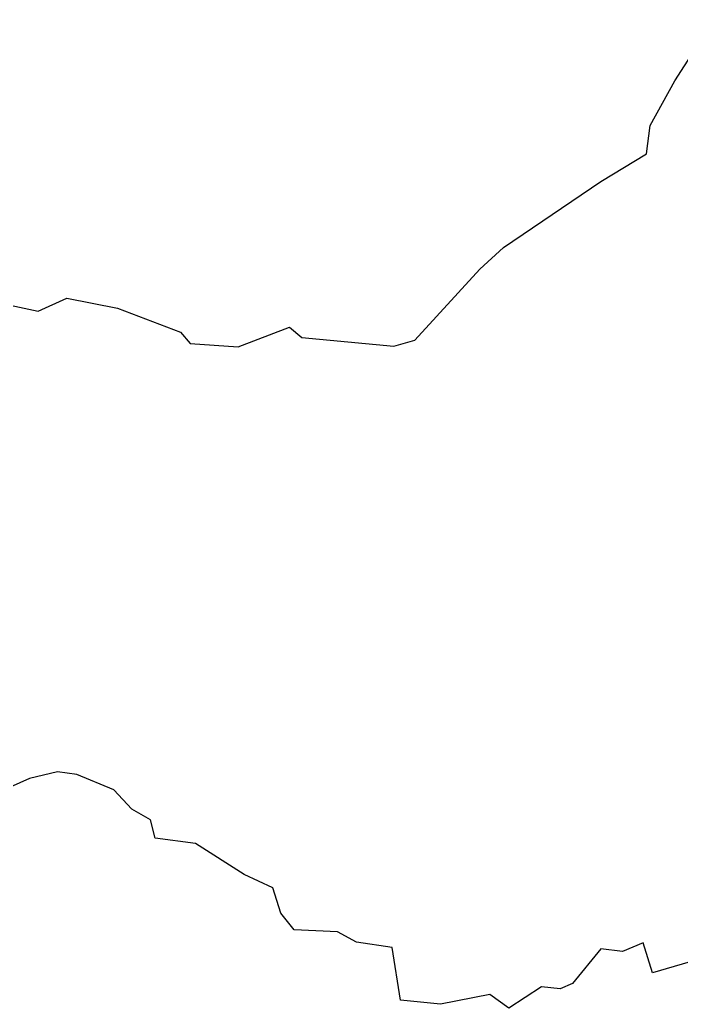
# Model space of a CAD drawing. Header units: metres. Extents: x 351288 to 357899, y 1752801 to 1757437.
# Drawn here: x 352713 to 354166, y 1753119 to 1755288 of the extents above; entities that cross this region are included whole.
import ezdxf

# ---------------------------------------------------------------- set-up
doc = ezdxf.new("R2010")
doc.units = ezdxf.units.M
doc.layers.add('village', color=3, linetype='Continuous')

msp = doc.modelspace()

# ---------------------------------------------------------------- linework, layer by layer
at = {"layer": 'village', "color": 3}
for p, q in [((354151.9, 1755153.9), (354238, 1755288.2)), ((354097.9, 1755055.9), (354151.9, 1755153.9)), ((354089.8, 1754994.1), (354097.9, 1755055.9)), ((353989.2, 1754933.3), (354089.8, 1754994.1)), ((353775.6, 1754788.3), (353989.2, 1754933.3)), ((353723.6, 1754741.1), (353775.6, 1754788.3)), ((353581.3, 1754585), (353723.6, 1754741.1)), ((352691.6, 1754662.2), (352753.5, 1754649)), ((352753.5, 1754649), (352816.4, 1754677.4)), ((352816.4, 1754677.4), (352927.7, 1754655.1)), ((352927.7, 1754655.1), (353066.2, 1754602.5)), ((353192.5, 1754570.2), (353305.7, 1754613.7)), ((353305.7, 1754613.7), (353332.5, 1754591.2)), ((353066.2, 1754602.5), (353087.5, 1754578)), ((353332.5, 1754591.2), (353534.7, 1754572.2)), ((353087.5, 1754578), (353192.5, 1754570.2)), ((353534.7, 1754572.2), (353581.3, 1754585)), ((352795.9, 1753637.7), (352734.4, 1753622.9)), ((352838.7, 1753631.6), (352795.9, 1753637.7)), ((352734.4, 1753622.9), (352579.7, 1753554.9)), ((352919.6, 1753598.1), (352838.7, 1753631.6)), ((352959.3, 1753555.7), (352919.6, 1753598.1)), ((353000.3, 1753532.8), (352959.3, 1753555.7)), ((353010.7, 1753492.3), (353000.3, 1753532.8)), ((353099.1, 1753480.7), (353010.7, 1753492.3)), ((353206.2, 1753412.5), (353099.1, 1753480.7)), ((353269, 1753383.2), (353206.2, 1753412.5)), ((353286.5, 1753327.9), (353269, 1753383.2)), ((353315.9, 1753291.1), (353286.5, 1753327.9)), ((353410.8, 1753286.8), (353315.9, 1753291.1)), ((353452.5, 1753264), (353410.8, 1753286.8)), ((353531.5, 1753252.5), (353452.5, 1753264)), ((353549.7, 1753136.4), (353531.5, 1753252.5)), ((353989.2, 1753249.1), (353927, 1753173.5)), ((354037.3, 1753243.5), (353989.2, 1753249.1)), ((354082.3, 1753262.8), (354037.3, 1753243.5)), ((354103.3, 1753196.5), (354082.3, 1753262.8)), ((354237.3, 1753236.3), (354103.3, 1753196.5)), ((353859, 1753166.3), (353787.7, 1753119)), ((353900, 1753161.8), (353859, 1753166.3)), ((353927, 1753173.5), (353900, 1753161.8)), ((353745.6, 1753149.3), (353637.4, 1753127.6)), ((353787.7, 1753119), (353745.6, 1753149.3)), ((353637.4, 1753127.6), (353549.7, 1753136.4))]:
    msp.add_line(p, q, dxfattribs=at)

doc.saveas('drawing.dxf')
